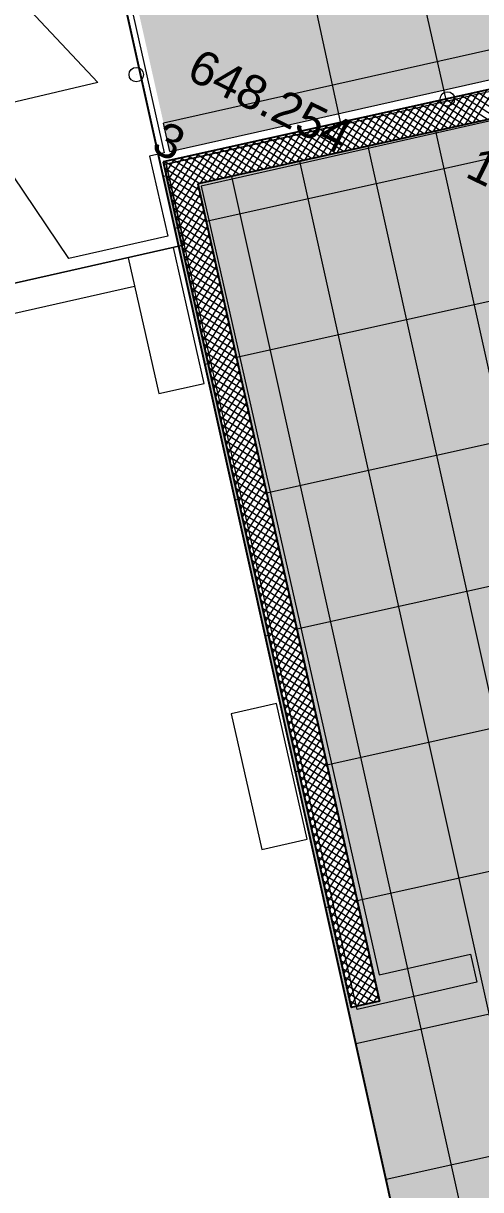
# Model space of a CAD drawing. Header units: centimetres. Extents: x -3681 to 2707, y -7074 to 1715.
# Drawn here: x -584 to -190, y -4699 to -3694 of the extents above; entities that cross this region are included whole.
import ezdxf

# ---------------------------------------------------------------- set-up
doc = ezdxf.new("R2010")
doc.units = ezdxf.units.CM
doc.layers.add('ekzek-perdhese', color=1, linetype='Continuous', lineweight=0)
for name, color, linetype, true_color in [('lokalet projekte', 7, 'Continuous', 0xa80f02), ('PDF_2D Drafting - General', 7, 'Continuous', 0x7f7f7f), ('PDF_A - Fill Zone', 7, 'Continuous', 0xa80f02), ('PDF_A - Muret', 7, 'Continuous', 0x7f7f7f), ('PDF_A - objekti 1 gjendja faktike', 7, 'Continuous', 0xa80f02), ('PDF_A - Pllaka Perdhes', 7, 'Continuous', 0x7f7f7f)]:
    doc.layers.add(name, color=color, linetype=linetype, true_color=true_color)
doc.layers.add('PDF_Drawing & Figure', color=7, linetype='Continuous')
doc.styles.add('PDF Arial', font='arial.ttf')

# ---------------------------------------------------------------- blocks, each defined once
blk = doc.blocks.new('A$C513B364B')
at = {"layer": 'PDF_2D Drafting - General', "true_color": 0xe8e8e8, "transparency": 33554559}
blk.add_hatch(color=254, dxfattribs=at).paths.add_polyline_path([(1995.1, 277), (1995.1, 279.8), (2729.4, 279.8), (2729.4, 304.8), (2007.6, 304.8), (2007.6, 604.8), (2729.4, 604.8), (2729.4, 629.8), (2729.4, 799.8), (2729.4, 824.8), (2729.4, 1014.8), (2950.1, 1014.8), (2950.1, 557), (2975.1, 557), (2975.1, 617), (3640.5, 617), (3640.5, 317), (3665.5, 317), (3665.5, 617), (3799.8, 617), (3799.8, 277)])
at = {"layer": 'PDF_2D Drafting - General', "color": 7, "lineweight": 0, "true_color": 0xffffff}
for points in [[(2760.6, 277), (2760.6, 1014.8)], [(2880.6, 277), (2880.6, 1014.8)], [(2040.6, 304.8), (2040.6, 604.8)], [(2160.6, 304.8), (2160.6, 604.8)], [(2280.6, 304.8), (2280.6, 604.8)], [(2400.6, 304.8), (2400.6, 604.8)], [(2520.6, 304.8), (2520.6, 604.8)], [(2640.6, 304.8), (2640.6, 604.8)], [(2007.6, 514.6), (3640.5, 514.6)], [(2007.6, 454.6), (3640.5, 454.6)], [(2007.6, 394.5), (3640.5, 394.5)], [(2007.6, 334.5), (3640.5, 334.5)], [(2040.6, 277), (2040.6, 279.8)], [(2160.6, 277), (2160.6, 279.8)], [(2280.6, 277), (2280.6, 279.8)], [(2400.6, 277), (2400.6, 279.8)], [(2520.6, 277), (2520.6, 279.8)], [(2640.6, 277), (2640.6, 279.8)]]:
    blk.add_lwpolyline(points, dxfattribs=at)
at = {"layer": 'PDF_2D Drafting - General', "color": 253, "lineweight": 20, "true_color": 0xaaaaaa}
for points in [[(1982.6, 629.8), (1982.6, 279.8)], [(2007.6, 304.8), (2007.6, 604.8)], [(2729.4, 304.8), (2007.6, 304.8)], [(2729.4, 279.8), (2729.4, 304.8)], [(1982.6, 279.8), (2729.4, 279.8)]]:
    blk.add_lwpolyline(points, dxfattribs=at)
at = {"layer": 'PDF_2D Drafting - General', "color": 216, "lineweight": 25, "true_color": 0x800080}
for points in [[(1982.6, 629.8), (1982.6, 279.8)], [(2007.6, 604.8), (2007.6, 304.8)], [(2007.6, 304.8), (2729.4, 304.8)], [(2729.4, 304.8), (2729.4, 279.8)], [(1982.6, 277), (517.8, 277)], [(1982.6, 279.8), (2729.4, 279.8)], [(3799.8, 277), (1982.6, 277)]]:
    blk.add_lwpolyline(points, dxfattribs=at)
at = {"layer": 'PDF_2D Drafting - General', "color": 254, "lineweight": 0, "true_color": 0xe8e8e8}
for points in [[(2007.6, 604.8), (2007.6, 304.8)], [(2007.6, 304.8), (2729.4, 304.8)], [(2729.4, 304.8), (2729.4, 279.8)], [(1995.1, 279.8), (1995.1, 277)], [(2729.4, 279.8), (1995.1, 279.8)], [(1995.1, 277), (3799.8, 277)]]:
    blk.add_lwpolyline(points, dxfattribs=at)
at = {"layer": 'PDF_2D Drafting - General', "lineweight": 9}
for points in [[(1982.6, 557.3), (2007.6, 582.2)], [(1982.6, 550.2), (2007.6, 575.2)], [(2007.6, 547.6), (1982.6, 572.6)], [(1982.6, 543.1), (2007.6, 568.1)], [(2007.6, 540.6), (1982.6, 565.6)], [(1982.6, 536), (2007.6, 561)], [(2007.6, 533.5), (1982.6, 558.5)], [(1982.6, 529), (2007.6, 554)], [(2007.6, 526.4), (1982.6, 551.4)], [(1982.6, 521.9), (2007.6, 546.9)], [(2007.6, 519.4), (1982.6, 544.4)], [(1982.6, 514.8), (2007.6, 539.8)], [(2007.6, 512.3), (1982.6, 537.3)], [(1982.6, 507.7), (2007.6, 532.8)], [(2007.6, 505.2), (1982.6, 530.2)], [(1982.6, 500.7), (2007.6, 525.7)], [(2007.6, 498.1), (1982.6, 523.1)], [(1982.6, 493.6), (2007.6, 518.6)], [(2007.6, 491.1), (1982.6, 516.1)], [(1982.6, 486.5), (2007.6, 511.5)], [(2007.6, 484), (1982.6, 509)], [(1982.6, 479.5), (2007.6, 504.5)], [(2007.6, 476.9), (1982.6, 501.9)], [(1982.6, 472.4), (2007.6, 497.4)], [(2007.6, 469.9), (1982.6, 494.9)], [(1982.6, 465.3), (2007.6, 490.3)], [(2007.6, 462.8), (1982.6, 487.8)], [(1982.6, 458.3), (2007.6, 483.3)], [(2007.6, 455.7), (1982.6, 480.7)], [(1982.6, 451.2), (2007.6, 476.2)], [(2007.6, 448.6), (1982.6, 473.6)], [(1982.6, 444.1), (2007.6, 469.1)], [(2007.6, 441.6), (1982.6, 466.6)], [(1982.6, 437), (2007.6, 462)], [(2007.6, 434.5), (1982.6, 459.5)], [(1982.6, 430), (2007.6, 455)], [(2007.6, 427.4), (1982.6, 452.4)], [(1982.6, 422.9), (2007.6, 447.9)], [(2007.6, 420.4), (1982.6, 445.4)], [(1982.6, 415.8), (2007.6, 440.8)], [(2007.6, 413.3), (1982.6, 438.3)], [(1982.6, 408.8), (2007.6, 433.8)], [(2007.6, 406.2), (1982.6, 431.2)], [(1982.6, 401.7), (2007.6, 426.7)], [(2007.6, 399.1), (1982.6, 424.1)], [(1982.6, 394.6), (2007.6, 419.6)], [(2007.6, 392.1), (1982.6, 417.1)], [(1982.6, 387.5), (2007.6, 412.5)], [(2007.6, 385), (1982.6, 410)], [(1982.6, 380.5), (2007.6, 405.5)], [(2007.6, 377.9), (1982.6, 402.9)], [(1982.6, 373.4), (2007.6, 398.4)], [(2007.6, 370.9), (1982.6, 395.9)], [(1982.6, 366.3), (2007.6, 391.3)], [(2007.6, 363.8), (1982.6, 388.8)], [(1982.6, 359.3), (2007.6, 384.3)], [(2007.6, 356.7), (1982.6, 381.7)], [(1982.6, 352.2), (2007.6, 377.2)], [(2007.6, 349.6), (1982.6, 374.6)], [(1982.6, 345.1), (2007.6, 370.1)], [(2007.6, 342.6), (1982.6, 367.6)], [(1982.6, 338), (2007.6, 363)], [(2007.6, 335.5), (1982.6, 360.5)], [(1982.6, 331), (2007.6, 356)], [(2007.6, 328.4), (1982.6, 353.4)], [(1982.6, 323.9), (2007.6, 348.9)], [(2007.6, 321.4), (1982.6, 346.4)], [(1982.6, 316.8), (2007.6, 341.8)], [(2007.6, 314.3), (1982.6, 339.3)], [(1982.6, 309.8), (2007.6, 334.8)], [(2007.6, 307.2), (1982.6, 332.2)], [(1982.6, 302.7), (2007.6, 327.7)], [(2027.9, 279.8), (1982.6, 325.1)], [(1982.6, 295.6), (2007.6, 320.6)], [(2020.9, 279.8), (1982.6, 318.1)], [(1982.6, 288.5), (2007.6, 313.5)], [(2013.8, 279.8), (1982.6, 311)], [(1982.6, 281.5), (2007.6, 306.5)], [(2006.7, 279.8), (1982.6, 303.9)], [(1988, 279.8), (2013, 304.8)], [(1995, 279.8), (2020, 304.8)], [(2002.1, 279.8), (2027.1, 304.8)], [(2009.2, 279.8), (2034.2, 304.8)], [(2035, 279.8), (2010, 304.8)], [(2016.2, 279.8), (2041.2, 304.8)], [(2042.1, 279.8), (2017.1, 304.8)], [(2023.3, 279.8), (2048.3, 304.8)], [(2049.2, 279.8), (2024.1, 304.8)], [(2030.4, 279.8), (2055.4, 304.8)], [(2056.2, 279.8), (2031.2, 304.8)], [(2037.4, 279.8), (2062.5, 304.8)], [(2063.3, 279.8), (2038.3, 304.8)], [(2044.5, 279.8), (2069.5, 304.8)], [(2070.4, 279.8), (2045.4, 304.8)], [(2051.6, 279.8), (2076.6, 304.8)], [(2077.4, 279.8), (2052.4, 304.8)], [(2058.7, 279.8), (2083.7, 304.8)], [(2084.5, 279.8), (2059.5, 304.8)], [(2065.7, 279.8), (2090.7, 304.8)], [(2091.6, 279.8), (2066.6, 304.8)], [(2072.8, 279.8), (2097.8, 304.8)], [(2098.6, 279.8), (2073.6, 304.8)], [(2079.9, 279.8), (2104.9, 304.8)], [(2105.7, 279.8), (2080.7, 304.8)], [(2087, 279.8), (2111.9, 304.8)], [(2112.8, 279.8), (2087.8, 304.8)], [(2094, 279.8), (2119, 304.8)], [(2119.9, 279.8), (2094.9, 304.8)], [(2101.1, 279.8), (2126.1, 304.8)], [(2126.9, 279.8), (2101.9, 304.8)], [(2108.2, 279.8), (2133.2, 304.8)], [(2134, 279.8), (2109, 304.8)], [(2115.2, 279.8), (2140.2, 304.8)], [(2141.1, 279.8), (2116.1, 304.8)], [(2122.3, 279.8), (2147.3, 304.8)], [(2148.1, 279.8), (2123.1, 304.8)], [(2129.4, 279.8), (2154.4, 304.8)], [(2155.2, 279.8), (2130.2, 304.8)], [(2136.5, 279.8), (2161.5, 304.8)], [(2162.3, 279.8), (2137.3, 304.8)], [(2143.5, 279.8), (2168.5, 304.8)], [(2169.4, 279.8), (2144.4, 304.8)], [(2150.6, 279.8), (2175.6, 304.8)], [(2176.4, 279.8), (2151.4, 304.8)], [(2157.7, 279.8), (2182.7, 304.8)], [(2183.5, 279.8), (2158.5, 304.8)], [(2164.7, 279.8), (2189.7, 304.8)], [(2190.6, 279.8), (2165.6, 304.8)], [(2171.8, 279.8), (2196.8, 304.8)], [(2197.6, 279.8), (2172.6, 304.8)], [(2178.9, 279.8), (2203.9, 304.8)], [(2204.7, 279.8), (2179.7, 304.8)], [(2185.9, 279.8), (2211, 304.8)], [(2211.8, 279.8), (2186.8, 304.8)], [(2193, 279.8), (2218, 304.8)], [(2218.9, 279.8), (2193.9, 304.8)], [(2200.1, 279.8), (2225.1, 304.8)], [(2225.9, 279.8), (2200.9, 304.8)], [(2207.2, 279.8), (2232.2, 304.8)], [(2233, 279.8), (2208, 304.8)], [(2214.2, 279.8), (2239.2, 304.8)], [(2240.1, 279.8), (2215.1, 304.8)], [(2221.3, 279.8), (2246.3, 304.8)], [(2247.1, 279.8), (2222.1, 304.8)], [(2228.4, 279.8), (2253.4, 304.8)], [(2254.2, 279.8), (2229.2, 304.8)], [(2235.5, 279.8), (2260.4, 304.8)], [(2261.3, 279.8), (2236.3, 304.8)], [(2242.5, 279.8), (2267.5, 304.8)], [(2268.4, 279.8), (2243.4, 304.8)], [(2249.6, 279.8), (2274.6, 304.8)], [(2275.4, 279.8), (2250.4, 304.8)], [(2256.7, 279.8), (2281.7, 304.8)], [(2282.5, 279.8), (2257.5, 304.8)], [(2263.7, 279.8), (2288.7, 304.8)], [(2289.6, 279.8), (2264.6, 304.8)], [(2270.8, 279.8), (2295.8, 304.8)], [(2296.6, 279.8), (2271.6, 304.8)], [(2277.9, 279.8), (2302.9, 304.8)], [(2303.7, 279.8), (2278.7, 304.8)], [(2284.9, 279.8), (2310, 304.8)], [(2310.8, 279.8), (2285.8, 304.8)], [(2292, 279.8), (2317, 304.8)], [(2317.9, 279.8), (2292.9, 304.8)], [(2299.1, 279.8), (2324.1, 304.8)], [(2324.9, 279.8), (2299.9, 304.8)], [(2306.2, 279.8), (2331.2, 304.8)], [(2332, 279.8), (2307, 304.8)], [(2313.2, 279.8), (2338.2, 304.8)], [(2339.1, 279.8), (2314.1, 304.8)], [(2320.3, 279.8), (2345.3, 304.8)], [(2346.1, 279.8), (2321.1, 304.8)], [(2327.4, 279.8), (2352.4, 304.8)], [(2353.2, 279.8), (2328.2, 304.8)], [(2334.4, 279.8), (2359.4, 304.8)], [(2360.3, 279.8), (2335.3, 304.8)], [(2341.5, 279.8), (2366.5, 304.8)], [(2367.4, 279.8), (2342.4, 304.8)], [(2348.6, 279.8), (2373.6, 304.8)], [(2374.4, 279.8), (2349.4, 304.8)], [(2355.7, 279.8), (2380.7, 304.8)], [(2381.5, 279.8), (2356.5, 304.8)], [(2362.7, 279.8), (2387.7, 304.8)], [(2388.6, 279.8), (2363.6, 304.8)], [(2369.8, 279.8), (2394.8, 304.8)], [(2395.6, 279.8), (2370.6, 304.8)], [(2376.9, 279.8), (2401.9, 304.8)], [(2402.7, 279.8), (2377.7, 304.8)], [(2383.9, 279.8), (2408.9, 304.8)], [(2409.8, 279.8), (2384.8, 304.8)], [(2391, 279.8), (2416, 304.8)], [(2416.9, 279.8), (2391.8, 304.8)], [(2398.1, 279.8), (2423.1, 304.8)], [(2423.9, 279.8), (2398.9, 304.8)], [(2405.2, 279.8), (2430.2, 304.8)], [(2431, 279.8), (2406, 304.8)], [(2412.2, 279.8), (2437.2, 304.8)], [(2438.1, 279.8), (2413.1, 304.8)], [(2419.3, 279.8), (2444.3, 304.8)], [(2445.1, 279.8), (2420.1, 304.8)], [(2426.4, 279.8), (2451.4, 304.8)], [(2452.2, 279.8), (2427.2, 304.8)], [(2433.4, 279.8), (2458.4, 304.8)], [(2459.3, 279.8), (2434.3, 304.8)], [(2440.5, 279.8), (2465.5, 304.8)], [(2466.3, 279.8), (2441.4, 304.8)], [(2447.6, 279.8), (2472.6, 304.8)], [(2473.4, 279.8), (2448.4, 304.8)], [(2454.7, 279.8), (2479.7, 304.8)], [(2480.5, 279.8), (2455.5, 304.8)], [(2461.7, 279.8), (2486.7, 304.8)], [(2487.6, 279.8), (2462.6, 304.8)], [(2468.8, 279.8), (2493.8, 304.8)], [(2494.6, 279.8), (2469.6, 304.8)], [(2475.9, 279.8), (2500.9, 304.8)], [(2501.7, 279.8), (2476.7, 304.8)], [(2482.9, 279.8), (2507.9, 304.8)], [(2508.8, 279.8), (2483.8, 304.8)], [(2490, 279.8), (2515, 304.8)], [(2515.9, 279.8), (2490.9, 304.8)], [(2497.1, 279.8), (2522.1, 304.8)], [(2522.9, 279.8), (2497.9, 304.8)], [(2504.2, 279.8), (2529.2, 304.8)], [(2530, 279.8), (2505, 304.8)], [(2511.2, 279.8), (2536.2, 304.8)], [(2537.1, 279.8), (2512.1, 304.8)], [(2518.3, 279.8), (2543.3, 304.8)], [(2544.1, 279.8), (2519.1, 304.8)], [(2525.4, 279.8), (2550.4, 304.8)], [(2551.2, 279.8), (2526.2, 304.8)], [(2532.4, 279.8), (2557.4, 304.8)], [(2558.3, 279.8), (2533.3, 304.8)], [(2539.5, 279.8), (2564.5, 304.8)], [(2565.4, 279.8), (2540.3, 304.8)], [(2546.6, 279.8), (2571.6, 304.8)], [(2572.4, 279.8), (2547.4, 304.8)], [(2553.7, 279.8), (2578.7, 304.8)], [(2579.5, 279.8), (2554.5, 304.8)], [(2560.7, 279.8), (2585.7, 304.8)], [(2586.6, 279.8), (2561.6, 304.8)], [(2567.8, 279.8), (2592.8, 304.8)], [(2593.6, 279.8), (2568.6, 304.8)], [(2574.9, 279.8), (2599.9, 304.8)], [(2600.7, 279.8), (2575.7, 304.8)], [(2581.9, 279.8), (2606.9, 304.8)], [(2607.8, 279.8), (2582.8, 304.8)], [(2589, 279.8), (2614, 304.8)], [(2614.8, 279.8), (2589.9, 304.8)], [(2596.1, 279.8), (2621.1, 304.8)], [(2621.9, 279.8), (2596.9, 304.8)], [(2603.2, 279.8), (2628.2, 304.8)], [(2629, 279.8), (2604, 304.8)], [(2610.2, 279.8), (2635.2, 304.8)], [(2636.1, 279.8), (2611.1, 304.8)], [(2617.3, 279.8), (2642.3, 304.8)], [(2643.1, 279.8), (2618.1, 304.8)], [(2624.4, 279.8), (2649.4, 304.8)], [(2650.2, 279.8), (2625.2, 304.8)], [(2631.4, 279.8), (2656.4, 304.8)], [(2657.3, 279.8), (2632.3, 304.8)], [(2638.5, 279.8), (2663.5, 304.8)], [(2664.4, 279.8), (2639.3, 304.8)], [(2645.6, 279.8), (2670.6, 304.8)], [(2671.4, 279.8), (2646.4, 304.8)], [(2652.7, 279.8), (2677.7, 304.8)], [(2678.5, 279.8), (2653.5, 304.8)], [(2659.7, 279.8), (2684.7, 304.8)], [(2685.6, 279.8), (2660.6, 304.8)], [(2666.8, 279.8), (2691.8, 304.8)], [(2692.6, 279.8), (2667.6, 304.8)], [(2673.9, 279.8), (2698.9, 304.8)], [(2699.7, 279.8), (2674.7, 304.8)], [(2680.9, 279.8), (2705.9, 304.8)], [(2706.8, 279.8), (2681.8, 304.8)], [(2688, 279.8), (2713, 304.8)], [(2713.8, 279.8), (2688.8, 304.8)], [(2695.1, 279.8), (2720.1, 304.8)], [(2720.9, 279.8), (2695.9, 304.8)], [(2702.2, 279.8), (2727.2, 304.8)], [(2728, 279.8), (2703, 304.8)], [(2729.4, 285.4), (2710.1, 304.8)], [(2729.4, 292.5), (2717.1, 304.8)], [(2729.4, 299.5), (2724.2, 304.8)], [(1999.6, 279.8), (1982.6, 296.9)], [(2709.2, 279.8), (2729.4, 300)], [(2716.3, 279.8), (2729.4, 292.9)], [(1992.6, 279.8), (1982.6, 289.8)], [(1985.5, 279.8), (1982.6, 282.7)], [(2723.4, 279.8), (2729.4, 285.9)]]:
    blk.add_lwpolyline(points, dxfattribs=at)

msp = doc.modelspace()

# ---------------------------------------------------------------- hatches: boundary and pattern name
at = {"layer": 'PDF_A - Fill Zone', "true_color": 0xeaeaff, "transparency": 33554559}
msp.add_hatch(color=7, dxfattribs=at).paths.add_polyline_path([(-616.5, -3096.8), (-381.8, -3044.1), (1375.4, -2649.8), (1488.9, -3155.5), (-177.3, -3529.4), (-132, -3731.2), (-457.8, -3804.2)])

# ---------------------------------------------------------------- linework, layer by layer
at = {"layer": 'ekzek-perdhese', "flags": 128}
msp.add_lwpolyline([(-1159.9, -2465.3), (-976.5, -3258.4), (-519.9, -3744.8), (-2887.9, -4303.4), (-2456.4, -6162.6), (2117.1, -5110.7), (1600.9, -2915.5), (1448.8, -2950.5), (1216.1, -1939.8), (-778.1, -2382.4)], close=True, dxfattribs=at)
at = {"layer": 'PDF_A - Muret', "color": 7, "lineweight": 0}
for points in [[(-149.7, -3709.4), (-463.3, -3779.8)], [(-457.8, -3804.2), (-144.3, -3733.8)], [(-457.8, -3804.2), (-463.3, -3779.8)]]:
    msp.add_lwpolyline(points, dxfattribs=at)
at = {"layer": 'PDF_A - Muret', "color": 254, "true_color": 0xcccccc, "transparency": 33554559}
msp.add_solid([(-149.7, -3709.4), (-144.3, -3733.8), (-463.3, -3779.8), (-457.8, -3804.2)], dxfattribs=at)
at = {"layer": 'PDF_A - objekti 1 gjendja faktike', "lineweight": 0}
for points in [[(-541.6, -2336.7), (-219.9, -3760.8)], [(-461, -3815.2), (-119.4, -3738.1)], [(-138.3, -3768), (-431, -3834)], [(-296.4, -4543.8), (-461, -3815.2)], [(-431, -3834), (-277.5, -4513.9)], [(-454.7, -3887), (-493.7, -3895.8)], [(-428.3, -4004.1), (-454.7, -3887)], [(-493.7, -3895.8), (-1125.6, -4038.5)], [(-493.7, -3895.8), (-467.3, -4012.9)], [(-1120.1, -4062.9), (-488.2, -3920.2)], [(-467.3, -4012.9), (-428.3, -4004.1)], [(-365.9, -4280.1), (-405, -4288.9)], [(-339.5, -4397.1), (-365.9, -4280.1)], [(-405, -4288.9), (-378.5, -4406)], [(-378.5, -4406), (-339.5, -4397.1)], [(-277.5, -4513.9), (-199, -4496.1)], [(-199, -4496.1), (-193.5, -4520.5)], [(-193.5, -4520.5), (-296.4, -4543.8)]]:
    msp.add_lwpolyline(points, dxfattribs=at)
at = {"layer": 'PDF_A - objekti 1 gjendja faktike', "color": 254, "lineweight": 0, "true_color": 0xe8e8e8}
for points in [[(-486.8, -3737.9), (-486.8, -3737.9)], [(-218.8, -3758.9), (-218.7, -3758.9)]]:
    msp.add_lwpolyline(points, dxfattribs=at)
at = {"layer": 'PDF_A - objekti 1 gjendja faktike', "color": 7, "lineweight": 0}
for points in [[(-461, -3815.2), (-219.9, -3760.7)], [(-445.3, -3884.6), (-461, -3815.2)], [(-2866.1, -4431.5), (-445.3, -3884.6)]]:
    msp.add_lwpolyline(points, dxfattribs=at)
at = {"layer": 'PDF_A - objekti 1 gjendja faktike', "color": 254, "lineweight": 0, "true_color": 0xe8e8e8}
msp.add_circle((-486.8, -3737.9), 6.25, dxfattribs=at)
msp.add_ellipse((-218.8, -3758.9), major_axis=(-6.25, 0), ratio=0.999359, dxfattribs=at)
at = {"layer": 'PDF_A - Pllaka Perdhes', "lineweight": 0}
for points in [[(-783.7, -2379.3), (-462.9, -3805.4)], [(-544.9, -3896.4), (-1007, -3209.7)], [(-462.9, -3805.4), (-475.3, -3808.2)], [(-475.3, -3808.2), (-459.6, -3877.1)], [(-459.6, -3877.1), (-544.9, -3896.4)]]:
    msp.add_lwpolyline(points, dxfattribs=at)
at = {"layer": 'PDF_Drawing & Figure', "lineweight": 0}
for points in [[(-621.4, -2348), (-310.6, -3781.2)], [(-310.6, -3781.2), (-461, -3815.2)], [(-461, -3815.2), (-445.3, -3884.6)], [(-445.3, -3884.6), (-2866.1, -4431.5)]]:
    msp.add_lwpolyline(points, dxfattribs=at)

# ---------------------------------------------------------------- block references
at = {"layer": 'lokalet projekte', "rotation": 282.5151196354649}
msp.add_blockref('A$C513B364B', (-1166.3, -1938.2), dxfattribs=at)

# ---------------------------------------------------------------- texts
at = {"layer": 'PDF_A - objekti 1 gjendja faktike', "color": 254, "true_color": 0xe8e8e8, "char_height": 29.456, "attachment_point": 7, "rotation": 333.9, "style": 'PDF Arial'}
for s, insert in [('\\W1.000906;648.254', (-445, -3741.2)), ('\\W1.001811;3', (-475.4, -3803.7)), ('\\W1.002383;15', (-204.8, -3825.8))]:
    msp.add_mtext(s, dxfattribs=dict(at, insert=insert))

doc.saveas('drawing.dxf')
